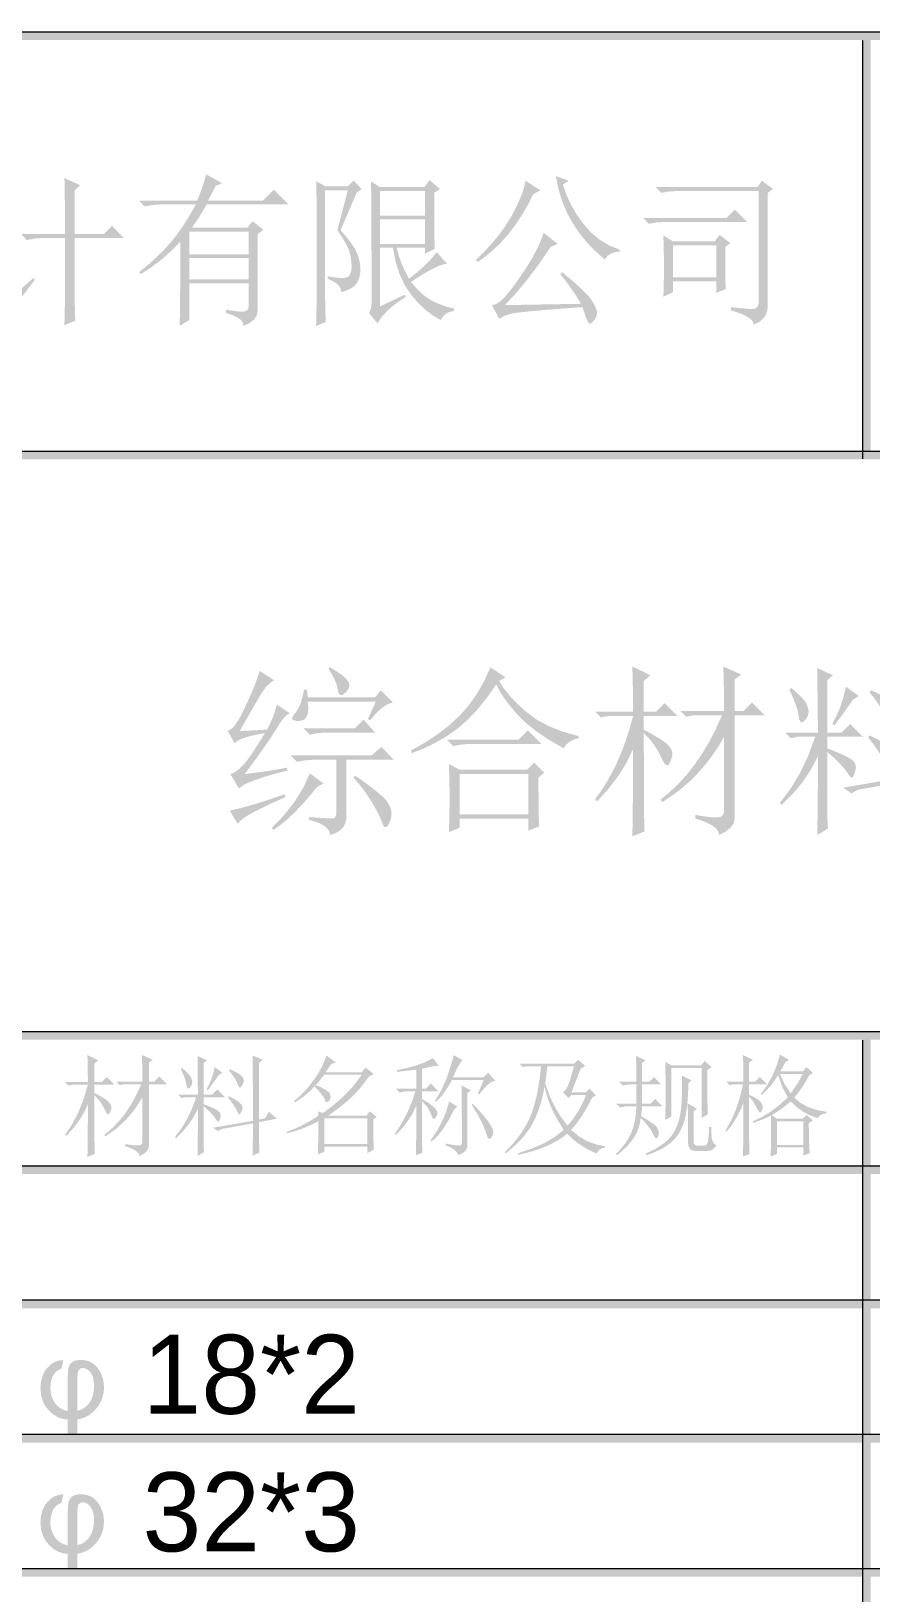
# Model space of a CAD drawing. Header units: millimetres. Extents: x 0 to 169, y 13 to 258.
# Drawn here: x 50.4 to 82.7, y 198 to 258.1 of the extents above; entities that cross this region are included whole.
import ezdxf

# ---------------------------------------------------------------- set-up
doc = ezdxf.new("R2010")
doc.units = ezdxf.units.MM

msp = doc.modelspace()

# ---------------------------------------------------------------- hatches: boundary and pattern name
h = msp.add_hatch(color=0)
h.dxf.hatch_style = 2
h.paths.add_polyline_path([(0, 257.767226), (168.994667, 257.767226), (168.994667, 258.105892), (0, 258.105892)])
h = msp.add_hatch(color=0)
h.dxf.hatch_style = 2
h.paths.add_polyline_path([(0.338667, 257.767226), (168.994667, 257.767226), (168.994667, 258.105892), (0.338667, 258.105892)])
h = msp.add_hatch(color=0)
h.dxf.hatch_style = 2
h.paths.add_polyline_path([(82.398306, 241.638226), (82.736969, 241.638226), (82.736969, 257.767226), (82.398306, 257.767226)])
h = msp.add_hatch(color=0)
h.paths.add_polyline_path([(48.891472, 252.334448), (48.913521, 252.406106), (49.164841, 252.286303), (49.373786, 252.175285), (49.541389, 252.073568), (49.668686, 251.98167), (49.762737, 251.894854), (49.829916, 251.808037), (49.870224, 251.721221), (49.88366, 251.634405), (49.860233, 251.485576), (49.795465, 251.386358), (49.72174, 251.331925), (49.685222, 251.3147), (49.622005, 251.333303), (49.563955, 251.389114), (49.510039, 251.482131), (49.459224, 251.612356), (49.358886, 251.797271), (49.231159, 251.979603), (49.075526, 252.158834)])
h.paths.add_polyline_path([(49.558443, 247.770385), (50.528582, 248.613745), (50.578191, 248.536575), (50.369913, 248.269375), (50.183211, 248.025753), (50.017954, 247.805515), (49.874013, 247.608466), (49.75126, 247.434413), (49.649565, 247.283163), (49.5688, 247.154521), (49.508833, 247.048293), (49.139519, 247.472729), (49.182927, 247.557565), (49.213933, 247.663587), (49.232537, 247.791314), (49.238738, 247.941262), (49.238738, 250.173684), (48.593816, 250.173684), (48.814302, 250.173684), (48.633779, 250.154391), (48.395378, 250.102026), (48.16938, 250.322512), (49.189128, 250.322512), (49.459224, 250.59812), (49.80649, 250.250854), (49.558443, 250.074465)])
h.paths.add_polyline_path([(51.741255, 250.300464), (51.74076, 250.696025), (51.73936, 251.055801), (51.737186, 251.379661), (51.734365, 251.667477), (51.731028, 251.91912), (51.727303, 252.13446), (51.723319, 252.313368), (51.719207, 252.455715), (52.314519, 252.18562), (52.116082, 251.987182), (52.116082, 250.300464), (53.229536, 250.300464), (53.554753, 250.620168), (54.001238, 250.151635), (52.116082, 250.151635), (52.116082, 247.891653), (52.120905, 247.414852), (52.13813, 246.971123), (51.719207, 246.800247), (51.727303, 247.164221), (51.734365, 247.479619), (51.73936, 247.747476), (51.741255, 247.968823), (51.741255, 250.151635), (50.478972, 250.151635), (50.848286, 250.151635), (50.556142, 250.131654), (50.280535, 250.074465), (50.054536, 250.300464)])
h = msp.add_hatch(color=0)
h.paths.add_polyline_path([(56.52404, 250.399682), (56.52404, 249.528762), (58.806071, 249.528762), (58.806071, 250.399682)])
h.paths.add_polyline_path([(56.52404, 249.379934), (56.52404, 248.564135), (58.806071, 248.564135), (58.806071, 249.379934)])
h.paths.add_polyline_path([(57.935151, 247.395559), (58.133589, 247.362572), (58.307221, 247.33837), (58.456049, 247.32347), (58.580073, 247.318389), (58.678172, 247.332772), (58.748883, 247.375577), (58.791688, 247.446288), (58.806071, 247.544387), (58.806071, 248.415307), (56.52404, 248.415307), (56.52404, 246.998684), (56.149214, 246.772686), (56.155146, 246.916906), (56.160496, 247.134765), (56.165201, 247.426522), (56.169195, 247.792434), (56.172414, 248.23276), (56.174793, 248.747759), (56.176268, 249.337689), (56.176774, 250.002807), (55.821327, 249.64624), (55.449859, 249.320678), (55.062889, 249.026123), (54.660932, 248.762573), (54.589274, 248.834231), (54.92431, 249.109236), (55.235574, 249.388891), (55.524101, 249.673715), (55.790924, 249.964222), (56.041124, 250.274109), (56.287706, 250.624303), (56.531189, 251.013771), (56.772087, 251.441479), (55.405073, 251.441479), (55.095014, 251.421498), (54.80976, 251.364309), (54.589274, 251.590307), (56.821696, 251.590307), (56.942619, 251.883657), (57.040804, 252.151169), (57.116252, 252.391809), (57.168962, 252.604543), (57.786323, 252.257278), (57.538276, 252.158059), (57.377046, 251.84111), (57.24062, 251.590307), (59.351774, 251.590307), (59.770698, 252.009231), (60.343962, 251.441479), (57.19101, 251.441479), (56.913336, 250.97019), (56.623259, 250.54851), (58.756462, 250.54851), (58.954899, 250.796557), (59.373823, 250.47134), (59.153337, 250.300464), (59.153337, 247.367998), (59.11923, 247.181963), (59.016911, 247.020733), (58.846379, 246.884307), (58.607634, 246.772686), (58.600894, 246.84555), (58.572321, 246.915313), (58.521786, 246.981975), (58.449159, 247.045537), (58.354312, 247.105999), (58.237114, 247.16336), (58.097437, 247.21762), (57.935151, 247.26878)])
h = msp.add_hatch(color=0)
h.paths.add_polyline_path([(63.858951, 250.868215), (63.858951, 249.925637), (65.59528, 249.925637), (65.59528, 250.868215)])
h.paths.add_polyline_path([(63.434516, 247.26878), (63.50893, 247.434833), (63.533734, 247.621557), (63.533608, 248.151564), (63.533239, 248.650177), (63.532644, 249.117396), (63.53184, 249.553222), (63.530841, 249.957655), (63.529665, 250.330694), (63.528327, 250.67234), (63.526844, 250.982592), (63.525232, 251.261451), (63.523507, 251.508917), (63.521685, 251.724989), (63.519782, 251.909668), (63.517814, 252.062953), (63.515798, 252.184845), (63.51375, 252.275343), (63.511686, 252.334448), (63.858951, 252.10845), (65.567719, 252.10845), (65.766156, 252.384057), (66.163031, 252.036792), (65.942545, 251.887964), (65.942814, 251.517713), (65.943665, 251.175948), (65.945161, 250.862735), (65.947368, 250.578138), (65.95035, 250.322221), (65.954172, 250.09505), (65.958899, 249.896688), (65.964594, 249.7272), (65.59528, 249.556323), (65.59528, 249.776809), (64.503873, 249.776809), (64.577082, 249.488455), (64.680262, 249.193899), (64.812382, 248.893142), (64.972406, 248.586184), (65.28057, 248.82691), (65.560829, 249.077455), (65.814215, 249.337301), (66.041764, 249.605932), (66.438639, 249.159448), (66.34097, 249.148596), (66.221598, 249.11604), (66.080521, 249.061779), (65.91774, 248.985815), (65.733256, 248.888147), (65.527067, 248.768774), (65.299174, 248.627697), (65.049576, 248.464917), (65.274886, 248.199214), (65.504329, 247.980536), (65.737906, 247.808368), (65.975618, 247.682191), (66.201789, 247.58702), (66.400054, 247.516137), (66.56938, 247.469026), (66.708734, 247.445168), (66.708734, 247.34595), (66.545609, 247.314944), (66.404188, 247.246731), (66.285504, 247.141311), (66.190592, 246.998684), (65.896209, 247.170336), (65.60906, 247.38798), (65.330179, 247.652133), (65.060601, 247.963311), (64.814707, 248.32806), (64.614805, 248.752238), (64.461412, 249.235326), (64.355045, 249.776809), (63.858951, 249.776809), (63.858951, 247.522339), (64.80153, 247.968823), (64.851139, 247.891653), (64.48527, 247.6424), (64.181412, 247.390047), (63.939567, 247.13356), (63.759733, 246.871905)])
h.paths.add_polyline_path([(62.221842, 250.449292), (62.618717, 251.987182), (61.747797, 251.987182), (61.747797, 248.117651), (61.749003, 247.789678), (61.753309, 247.482375), (61.76175, 247.193676), (61.775358, 246.921514), (61.400531, 246.772686), (61.406463, 246.95463), (61.411814, 247.186442), (61.416519, 247.46838), (61.420513, 247.800702), (61.423732, 248.183668), (61.426111, 248.617534), (61.427586, 249.102561), (61.428092, 249.639005), (61.427586, 250.173081), (61.426111, 250.65083), (61.423732, 251.072251), (61.420513, 251.437345), (61.416519, 251.746112), (61.411814, 251.998551), (61.406463, 252.194663), (61.400531, 252.334448), (61.775358, 252.13601), (62.618717, 252.13601), (62.839203, 252.356497), (63.16442, 252.036792), (62.965983, 251.910012), (62.343109, 250.449292), (62.506493, 250.264204), (62.649723, 250.088935), (62.773316, 249.922967), (62.877788, 249.765785), (62.960298, 249.605502), (63.025238, 249.438501), (63.071575, 249.264265), (63.098274, 249.082278), (63.104303, 248.903391), (63.088628, 248.738457), (63.050215, 248.586959), (62.988031, 248.44838), (62.893119, 248.32539), (62.757899, 248.221004), (62.583405, 248.135221), (62.37067, 248.068042), (62.34466, 248.211788), (62.249403, 248.345716), (62.083866, 248.470343), (61.847016, 248.586184), (61.847016, 248.685403), (62.019529, 248.653277), (62.164653, 248.63097), (62.281873, 248.617965), (62.37067, 248.613745), (62.483411, 248.620118), (62.573931, 248.639928), (62.642747, 248.674206), (62.690375, 248.723988), (62.747564, 248.85559), (62.767545, 249.032668), (62.755143, 249.238685), (62.717936, 249.506714), (62.668326, 249.677246), (62.569108, 249.891186), (62.42028, 250.148535)])
h.paths.add_polyline_path([(63.858951, 251.959622), (63.858951, 251.017043), (65.59528, 251.017043), (65.59528, 251.959622)])
h = msp.add_hatch(color=0)
h.paths.add_polyline_path([(68.663785, 247.571948), (71.590738, 247.621557), (71.435709, 247.878906), (71.25174, 248.154858), (71.038834, 248.449414), (70.796988, 248.762573), (70.868646, 248.834231), (71.08699, 248.654666), (71.283177, 248.488085), (71.457273, 248.334552), (71.609341, 248.194132), (71.739448, 248.06689), (71.847656, 247.952889), (71.934031, 247.852196), (71.998637, 247.764873), (72.089502, 247.61372), (72.155044, 247.481686), (72.194749, 247.367223), (72.208099, 247.26878), (72.179849, 247.124086), (72.097856, 246.98766), (72.001393, 246.885685), (71.938003, 246.849856), (71.911218, 246.861052), (71.880815, 246.893953), (71.847311, 246.947524), (71.811224, 247.020733), (71.717517, 247.288761), (71.640347, 247.494778), (71.077085, 247.45292), (70.577966, 247.414163), (70.143055, 247.378506), (69.772416, 247.34595), (69.466115, 247.316494), (69.224216, 247.290139), (69.046782, 247.266885), (68.93388, 247.246731), (68.648626, 247.159914), (68.437786, 247.048293), (68.167691, 247.571948), (68.273111, 247.591671), (68.390933, 247.651185), (68.521158, 247.751007), (68.663785, 247.891653), (68.825187, 248.080789), (69.012428, 248.325735), (69.226541, 248.626492), (69.468559, 248.983059), (69.700156, 249.35711), (69.890928, 249.709974), (70.041392, 250.041134), (70.152066, 250.350073), (70.697769, 249.925637), (70.422161, 249.80437), (69.968356, 249.143945), (69.52437, 248.551733), (69.089685, 248.027734)])
h.paths.add_polyline_path([(69.457535, 252.356497), (70.025286, 251.987182), (69.755191, 251.838354), (69.540992, 251.417719), (69.311807, 251.02402), (69.067636, 250.657322), (68.808479, 250.317689), (68.534335, 250.005187), (68.245206, 249.719879), (67.94109, 249.46183), (67.621988, 249.231106), (67.544818, 249.308276), (67.974852, 249.737104), (68.347525, 250.163349), (68.663354, 250.586493), (68.922856, 251.006019), (69.126547, 251.400741), (69.283213, 251.757739), (69.39337, 252.076496)])
h.paths.add_polyline_path([(71.116693, 252.356497), (70.896207, 252.207668), (71.025398, 251.825349), (71.197997, 251.44768), (71.414004, 251.075179), (71.67342, 250.708363), (71.97211, 250.369452), (72.30594, 250.088935), (72.674909, 249.867329), (73.079019, 249.705151), (73.079019, 249.627981), (72.894104, 249.609377), (72.736577, 249.553567), (72.606955, 249.460549), (72.505755, 249.330325), (72.169945, 249.618679), (71.857388, 249.938039), (71.568603, 250.288406), (71.304106, 250.669778), (71.069409, 251.083361), (70.877603, 251.531052), (70.728172, 252.013882), (70.620599, 252.532885)])
h = msp.add_hatch(color=0)
h.paths.add_polyline_path([(74.460806, 252.10845), (78.379946, 252.10845), (78.550823, 252.356497), (78.975259, 252.036792), (78.776821, 251.887964), (78.776821, 247.593997), (78.771912, 247.457065), (78.748916, 247.331566), (78.707833, 247.217566), (78.648664, 247.115128), (78.571407, 247.024318), (78.476064, 246.945199), (78.362635, 246.877837), (78.231118, 246.822295), (78.217435, 246.895934), (78.176427, 246.968023), (78.10816, 247.038561), (78.012699, 247.107549), (77.890107, 247.174987), (77.74045, 247.240874), (77.563792, 247.305211), (77.360198, 247.367998), (77.360198, 247.494778), (77.635203, 247.462652), (77.865249, 247.440345), (78.050853, 247.42734), (78.192533, 247.42312), (78.29468, 247.441723), (78.368922, 247.497534), (78.414225, 247.590551), (78.429556, 247.720776), (78.429556, 251.959622), (75.276604, 251.959622), (74.966546, 251.940329), (74.681292, 251.887964)])
h.paths.add_polyline_path([(73.98676, 250.917825), (77.189321, 250.917825), (77.509026, 251.243042), (77.983071, 250.768997), (74.78051, 250.768997), (74.463562, 250.749704), (74.212759, 250.697339)])
h.paths.add_polyline_path([(75.127776, 249.876028), (75.127776, 248.635793), (76.792446, 248.635793), (76.792446, 249.876028)])
h.paths.add_polyline_path([(77.139712, 248.762573), (77.144535, 248.46974), (77.16176, 248.189309), (76.792446, 248.040481), (76.792446, 248.486965), (75.127776, 248.486965), (75.127776, 248.068042), (74.758462, 247.891653), (74.766558, 248.082769), (74.77362, 248.333314), (74.778616, 248.64277), (74.78051, 249.01062), (74.778616, 249.385791), (74.77362, 249.717553), (74.766558, 250.005908), (74.758462, 250.250854), (75.127776, 250.024856), (76.742837, 250.024856), (76.913714, 250.272903), (77.338149, 249.953198), (77.139712, 249.80437)])
h = msp.add_hatch(color=0)
h.dxf.hatch_style = 2
h.paths.add_polyline_path([(0.338667, 241.638226), (168.994667, 241.638226), (168.994667, 241.976892), (0.338667, 241.976892)])
h = msp.add_hatch(color=0)
h.paths.add_polyline_path([(59.23183, 233.502288), (59.783045, 233.143998), (59.641452, 233.049947), (59.497791, 232.908354), (59.352064, 232.719218), (59.204269, 232.48254), (59.043039, 232.203401), (58.865272, 231.894807), (58.670968, 231.55624), (58.460128, 231.187184), (59.507437, 231.242306), (59.612685, 231.435662), (59.712765, 231.66054), (59.806644, 231.917458), (59.893288, 232.206932), (60.389382, 231.876203), (60.271474, 231.803856), (60.140646, 231.669497), (59.996383, 231.473127), (59.838167, 231.214745), (59.740218, 231.061793), (59.628188, 230.89237), (59.501947, 230.706539), (59.361365, 230.504366), (59.206315, 230.285915), (59.036665, 230.05125), (58.852288, 229.800436), (58.653054, 229.533538), (59.157502, 229.59865), (59.596321, 229.661696), (59.970028, 229.722674), (60.279139, 229.781585), (60.3067, 229.671342), (59.933617, 229.575493), (59.599938, 229.482292), (59.305792, 229.391805), (59.051307, 229.304095), (58.836613, 229.219227), (58.661839, 229.137266), (58.527114, 229.058277), (58.432568, 228.982323), (58.101839, 229.533538), (58.212426, 229.572812), (58.329215, 229.641025), (58.452205, 229.738177), (58.581396, 229.864267), (58.652451, 229.943332), (58.733325, 230.044101), (58.824017, 230.166574), (58.924527, 230.310752), (59.034857, 230.476633), (59.155004, 230.664219), (59.28497, 230.873508), (59.424755, 231.104502), (59.200479, 231.067801), (58.998941, 231.027934), (58.820141, 230.984838), (58.664078, 230.938448), (58.530753, 230.888699), (58.420165, 230.835526), (58.332315, 230.778865), (58.267203, 230.718651), (57.991595, 231.214745), (58.056213, 231.221441), (58.126126, 231.257981), (58.201466, 231.324234), (58.282362, 231.420072), (58.368941, 231.545366), (58.461334, 231.699986), (58.55967, 231.883804), (58.664078, 232.096689), (58.860535, 232.525604), (59.020301, 232.902842), (59.143894, 233.228403)])
h.paths.add_polyline_path([(58.074278, 228.127939), (58.516714, 228.229311), (59.017545, 228.368407), (59.577287, 228.545743), (60.196457, 228.761837), (60.224017, 228.651594), (59.619748, 228.377364), (59.07749, 228.111403), (58.841759, 227.982987), (58.646853, 227.861289), (58.492254, 227.744758), (58.377446, 227.631845)])
h.paths.add_polyline_path([(61.877663, 233.58497), (61.932785, 233.640092), (62.213732, 233.46844), (62.4275, 233.316942), (62.573056, 233.185081), (62.649365, 233.07234), (62.675375, 232.972174), (62.671413, 232.878726), (62.638513, 232.792512), (62.577707, 232.71405), (62.508632, 232.648938), (62.450927, 232.602429), (62.405624, 232.574524), (62.373757, 232.565222), (62.321994, 232.578744), (62.282117, 232.619655), (62.253609, 232.688471), (62.235953, 232.785708), (62.191598, 232.968729), (62.116753, 233.162602), (62.011936, 233.367843)])
h.paths.add_polyline_path([(63.393505, 231.655717), (63.696674, 232.317175), (61.078401, 232.317175), (61.095971, 232.161113), (61.099072, 232.023653), (61.087703, 231.904797), (61.061865, 231.804545), (61.024744, 231.723844), (60.979871, 231.663296), (60.927764, 231.622386), (60.868939, 231.600595), (60.762141, 231.578547), (60.69255, 231.573035), (60.587819, 231.586126), (60.499625, 231.628156), (60.476973, 231.666225), (60.492046, 231.730131), (60.545359, 231.818842), (60.637429, 231.931325), (60.727432, 232.077224), (60.807617, 232.267566), (60.878499, 232.503383), (60.940597, 232.785708), (61.05084, 232.785708), (61.078401, 232.48254), (63.669113, 232.48254), (63.889599, 232.758148), (64.358132, 232.289615), (64.157541, 232.224588), (63.944031, 232.087732), (63.717086, 231.879562), (63.476187, 231.600595)])
h.paths.add_polyline_path([(60.913036, 231.297427), (62.897411, 231.297427), (63.228141, 231.628156), (63.669113, 231.132062), (61.822542, 231.132062), (61.475276, 231.111392), (61.161083, 231.04938)])
h.paths.add_polyline_path([(60.416943, 230.250118), (63.531309, 230.250118), (63.91716, 230.580847), (64.385693, 230.084753), (62.566682, 230.084753), (62.566682, 227.962575), (62.562279, 227.818408), (62.536624, 227.687742), (62.489652, 227.570641), (62.421299, 227.46717), (62.331501, 227.377393), (62.220192, 227.301375), (62.087308, 227.23918), (61.932785, 227.190873), (61.920146, 227.284924), (61.882314, 227.372774), (61.81942, 227.454423), (61.731591, 227.529871), (61.618958, 227.599117), (61.481649, 227.662162), (61.319795, 227.719006), (61.133523, 227.769649), (61.133523, 227.879892), (61.455811, 227.857327), (61.710921, 227.839929), (61.897817, 227.828733), (62.015467, 227.824771), (62.087814, 227.838293), (62.13949, 227.879203), (62.170496, 227.948019), (62.180832, 228.045257), (62.180832, 230.084753), (61.326448, 230.084753), (60.979182, 230.064083), (60.66499, 230.002071)])
h.paths.add_polyline_path([(62.897411, 229.478417), (63.151918, 229.299875), (63.378002, 229.136319), (63.575665, 228.987749), (63.744905, 228.854165), (63.885723, 228.735568), (63.998119, 228.631957), (64.082094, 228.543332), (64.137646, 228.469693), (64.209993, 228.342483), (64.261669, 228.225091), (64.292675, 228.117001), (64.30301, 228.017696), (64.28234, 227.830283), (64.220328, 227.659406), (64.180193, 227.587059), (64.143158, 227.535383), (64.110257, 227.504377), (64.082524, 227.494042), (64.042389, 227.504377), (64.005354, 227.535383), (63.972454, 227.587059), (63.94472, 227.659406), (63.878402, 227.820809), (63.794514, 227.999782), (63.692023, 228.197358), (63.569894, 228.414571), (63.4252, 228.646168), (63.255701, 228.886549), (63.061398, 229.136233), (62.84229, 229.395734)])
h.paths.add_polyline_path([(61.161083, 229.561099), (61.684738, 229.175248), (61.436691, 229.037444), (61.211392, 228.758392), (60.990293, 228.50001), (60.773456, 228.262298), (60.560948, 228.045257), (60.352832, 227.848887), (60.149173, 227.673187), (59.950035, 227.518157), (59.755484, 227.383799), (59.700363, 227.466481), (60.172772, 227.957321), (60.57335, 228.470382), (60.902615, 229.005147)])
h = msp.add_hatch(color=0)
h.paths.add_polyline_path([(68.686495, 233.254241), (68.438448, 233.116437), (68.628617, 232.824035), (68.868396, 232.525948), (69.157784, 232.222694), (69.496781, 231.914788), (69.89469, 231.624453), (70.360811, 231.373908), (70.895146, 231.163671), (71.497693, 230.994259), (71.497693, 230.911576), (71.30649, 230.855938), (71.146293, 230.772395), (71.017102, 230.661979), (70.918917, 230.525726), (70.35039, 230.856627), (69.859894, 231.188562), (69.446913, 231.522564), (69.110931, 231.859667), (68.839026, 232.183333), (68.618282, 232.477028), (68.44818, 232.741783), (68.328205, 232.978634), (67.955101, 232.447314), (67.57993, 231.985757), (67.202692, 231.593447), (66.823387, 231.269866), (66.42944, 230.994), (66.007589, 230.745523), (65.556798, 230.524951), (65.076035, 230.3328), (65.048474, 230.443043), (65.565411, 230.729159), (66.042039, 231.041112), (66.479394, 231.37787), (66.878509, 231.738399), (67.24033, 232.136308), (67.565461, 232.585893), (67.854418, 233.087154), (68.107719, 233.640092)])
h.paths.add_polyline_path([(66.426512, 230.856455), (69.182589, 230.856455), (69.540878, 231.214745), (70.064533, 230.69109), (67.280896, 230.69109), (66.97566, 230.67042), (66.674559, 230.608408)])
h.paths.add_polyline_path([(66.922606, 229.533538), (66.922606, 227.990135), (69.568439, 227.990135), (69.568439, 229.533538)])
h.paths.add_polyline_path([(69.95429, 229.395734), (69.955496, 228.812996), (69.959802, 228.305706), (69.968243, 227.874897), (69.981851, 227.521602), (69.568439, 227.356238), (69.568439, 227.824771), (66.922606, 227.824771), (66.922606, 227.466481), (66.509194, 227.301116), (66.529176, 227.977044), (66.536755, 228.624033), (66.529176, 229.263443), (66.509194, 229.919389), (66.922606, 229.698903), (69.513318, 229.698903), (69.788925, 229.97451), (70.174776, 229.58866)])
h = msp.add_hatch(color=0)
h.paths.add_polyline_path([(75.99142, 227.962575), (76.281669, 227.913827), (76.523343, 227.882648), (76.715407, 227.868007), (76.856828, 227.868868), (76.958975, 227.890744), (77.033217, 227.940526), (77.07852, 228.019246), (77.093851, 228.127939), (77.093851, 230.966698), (76.868789, 230.583786), (76.623509, 230.220576), (76.357946, 229.877133), (76.072035, 229.55352), (75.765713, 229.249802), (75.438913, 228.966045), (75.091572, 228.702312), (74.723625, 228.458668), (74.640943, 228.541351), (75.003464, 228.838221), (75.346929, 229.166549), (75.671403, 229.526271), (75.976951, 229.917322), (76.263637, 230.339637), (76.531525, 230.793151), (76.780681, 231.277801), (77.011168, 231.793521), (75.881177, 231.793521), (75.63313, 231.738399), (75.412644, 231.958885), (77.093851, 231.958885), (77.086271, 232.825671), (77.06629, 233.667653), (77.755309, 233.364484), (77.507262, 233.171559), (77.507262, 231.958885), (77.837991, 231.958885), (78.16872, 232.289615), (78.664814, 231.793521), (77.507262, 231.793521), (77.507262, 227.852332), (77.469108, 227.655961), (77.354989, 227.480261), (77.165423, 227.325232), (76.900925, 227.190873), (76.886714, 227.280284), (76.844081, 227.366659), (76.773026, 227.450063), (76.673549, 227.53056), (76.54565, 227.608214), (76.389329, 227.683091), (76.204585, 227.755255), (75.99142, 227.824771)])
h.paths.add_polyline_path([(74.007045, 231.104502), (74.007112, 230.711889), (74.007325, 230.340197), (74.007699, 229.989417), (74.008251, 229.659543), (74.008996, 229.350565), (74.009952, 229.062475), (74.011133, 228.795266), (74.012557, 228.54893), (74.014239, 228.323458), (74.016196, 228.118842), (74.018444, 227.935074), (74.020998, 227.772147), (74.023875, 227.630052), (74.027091, 227.50878), (74.030663, 227.408325), (74.034606, 227.328677), (73.566073, 227.135752), (73.572005, 227.470593), (73.577356, 227.830111), (73.58206, 228.214174), (73.586054, 228.622655), (73.589273, 229.055424), (73.591653, 229.512351), (73.593128, 229.993308), (73.593634, 230.498165), (73.35196, 229.988463), (73.04104, 229.483929), (72.661908, 228.983529), (72.215595, 228.486229), (72.132913, 228.568911), (72.365694, 228.890091), (72.584393, 229.233557), (72.788881, 229.599372), (72.979029, 229.987602), (73.154707, 230.398311), (73.315787, 230.831564), (73.462139, 231.287426), (73.593634, 231.76596), (72.601446, 231.76596), (72.353399, 231.710839), (72.132913, 231.931325), (73.593634, 231.931325), (73.586054, 232.820159), (73.566073, 233.667653), (74.255092, 233.336924), (74.007045, 233.116437), (74.007045, 231.931325), (74.475578, 231.931325), (74.806307, 232.262054), (75.302401, 231.76596), (74.007045, 231.76596), (74.007045, 231.242306), (74.320204, 231.071687), (74.573419, 230.92329), (74.766689, 230.796596), (74.900014, 230.69109), (74.990878, 230.592819), (75.056421, 230.496098), (75.096126, 230.40041), (75.109476, 230.30524), (75.090183, 230.197753), (75.037818, 230.040656), (75.004917, 229.961936), (74.97305, 229.906987), (74.94325, 229.874775), (74.91655, 229.864267), (74.857639, 229.884938), (74.796661, 229.94695), (74.733616, 230.050303), (74.668503, 230.194997), (74.543447, 230.437876), (74.391518, 230.67042), (74.212717, 230.892628)])
h = msp.add_hatch(color=0)
h.paths.add_polyline_path([(81.063924, 228.127939), (81.069436, 227.816503), (81.091484, 227.43892), (80.678073, 227.190873), (80.689356, 227.864562), (80.698054, 228.595094), (80.703653, 229.381437), (80.705634, 230.222557), (80.431749, 229.701831), (80.106187, 229.215211), (79.728949, 228.763732), (79.300035, 228.348425), (79.244913, 228.431108), (79.658239, 228.980773), (80.021438, 229.587282), (80.333994, 230.249601), (80.595391, 230.966698), (79.906372, 230.966698), (79.658325, 230.911576), (79.437839, 231.132062), (80.705634, 231.132062), (80.678073, 233.612531), (81.28441, 233.336924), (81.063924, 233.143998), (81.063924, 231.132062), (81.615139, 231.132062), (81.945868, 231.462792), (82.441962, 230.966698), (81.063924, 230.966698), (81.063924, 230.525726), (81.411103, 230.384132), (81.683352, 230.265276), (81.880153, 230.169158), (82.00099, 230.095778), (82.073337, 230.029632), (82.125013, 229.955218), (82.156019, 229.872536), (82.166354, 229.781585), (82.151196, 229.698214), (82.111233, 229.561099), (82.084361, 229.488752), (82.061623, 229.437076), (82.04302, 229.40607), (82.02855, 229.395734), (81.985228, 229.407275), (81.938289, 229.442588), (81.888249, 229.502705), (81.835625, 229.58866), (81.703419, 229.762379), (81.53039, 229.953151), (81.317052, 230.161493), (81.063924, 230.387922)])
h.paths.add_polyline_path([(79.685885, 232.84083), (79.918343, 232.634985), (80.094474, 232.463247), (80.21376, 232.324582), (80.275686, 232.217957), (80.328051, 232.056037), (80.347344, 231.931325), (80.319094, 231.774917), (80.237101, 231.639181), (80.185338, 231.585351), (80.145461, 231.547541), (80.116953, 231.525234), (80.099297, 231.517913), (80.047534, 231.534622), (80.007657, 231.585437), (79.979149, 231.671392), (79.961493, 231.793521), (79.917137, 231.99816), (79.842293, 232.231737), (79.737476, 232.494253), (79.603203, 232.785708)])
h.paths.add_polyline_path([(82.74513, 232.758148), (83.00868, 232.639292), (83.220553, 232.530771), (83.38075, 232.432586), (83.489271, 232.344736), (83.561618, 232.26326), (83.613294, 232.184884), (83.6443, 232.110642), (83.654635, 232.041568), (83.629831, 231.912032), (83.555417, 231.749424), (83.508908, 231.670703), (83.4686, 231.615754), (83.434494, 231.583542), (83.406589, 231.573035), (83.365247, 231.588538), (83.323906, 231.635046), (83.282565, 231.712561), (83.241224, 231.821082), (83.154321, 232.017366), (83.033829, 232.225536), (82.879231, 232.445075), (82.690009, 232.675465)])
h.paths.add_polyline_path([(82.690009, 231.021819), (82.90593, 230.914246), (83.090329, 230.814425), (83.242688, 230.721838), (83.362491, 230.635969), (83.453356, 230.553286), (83.518899, 230.470604), (83.558603, 230.387922), (83.571953, 230.30524), (83.551283, 230.197753), (83.489271, 230.040656), (83.451116, 229.961936), (83.41968, 229.906987), (83.395478, 229.874775), (83.379028, 229.864267), (83.337687, 229.877789), (83.296345, 229.9187), (83.255004, 229.987516), (83.213663, 230.084753), (83.115478, 230.271736), (82.986287, 230.476805), (82.82609, 230.699445), (82.634887, 230.939137)])
h.paths.add_polyline_path([(84.233411, 229.450856), (84.232905, 230.046179), (84.231431, 230.620896), (84.229051, 231.175072), (84.225832, 231.708771), (84.221838, 232.222058), (84.217133, 232.714998), (84.211783, 233.187654), (84.205851, 233.640092), (84.867309, 233.364484), (84.619262, 233.171559), (84.619262, 229.533538), (85.005113, 229.61622), (85.25316, 230.029632), (85.776814, 229.58866), (84.619262, 229.368174), (84.619542, 229.053712), (84.620468, 228.759339), (84.622169, 228.484991), (84.624774, 228.230603), (84.628413, 227.996111), (84.633215, 227.781449), (84.639308, 227.586553), (84.646823, 227.411359), (84.205851, 227.218434), (84.225832, 228.272633), (84.233411, 229.285491), (82.221476, 228.927201), (82.00099, 228.789398), (81.67026, 229.009884)])
h.paths.add_polyline_path([(82.276597, 232.537661), (82.056111, 232.399858), (81.695754, 231.887227), (81.339531, 231.40767), (81.256849, 231.462792), (81.423161, 231.778965), (81.566219, 232.123561), (81.685505, 232.496062), (81.780503, 232.895951)])
h = msp.add_hatch(color=0)
h.dxf.hatch_style = 2
h.paths.add_polyline_path([(0.338667, 219.317976), (168.994667, 219.317976), (168.994667, 219.656639), (0.338667, 219.656639)])
h = msp.add_hatch(color=0)
h.dxf.hatch_style = 2
h.paths.add_polyline_path([(82.398306, 12.706615), (82.736969, 12.706615), (82.736969, 219.317976), (82.398306, 219.317976)])
h = msp.add_hatch(color=0)
h.paths.add_polyline_path([(54.060108, 215.303585), (54.23486, 215.275594), (54.379123, 215.257421), (54.493415, 215.24855), (54.57825, 215.248464), (54.640176, 215.260952), (54.685048, 215.290494), (54.71235, 215.337605), (54.721566, 215.402804), (54.721566, 217.106059), (54.440446, 216.658541), (54.109717, 216.258566), (53.729378, 215.906132), (53.299431, 215.601241), (53.249821, 215.650851), (53.467379, 215.829651), (53.673568, 216.027055), (53.868388, 216.243063), (54.051839, 216.477674), (54.223922, 216.730888), (54.384636, 217.002706), (54.533981, 217.293128), (54.671957, 217.602153), (53.993962, 217.602153), (53.845134, 217.56908), (53.712842, 217.701372), (54.721566, 217.701372), (54.70503, 218.726632), (55.118441, 218.544731), (54.969613, 218.428976), (54.969613, 217.701372), (55.16805, 217.701372), (55.366488, 217.899809), (55.664144, 217.602153), (54.969613, 217.602153), (54.969613, 215.237439), (54.946875, 215.119617), (54.878662, 215.014197), (54.764974, 214.921179), (54.605811, 214.840564), (54.571704, 214.944951), (54.469385, 215.043136), (54.298853, 215.13512), (54.060108, 215.220903)])
h.paths.add_polyline_path([(52.869483, 217.188741), (52.869741, 216.730113), (52.870516, 216.321611), (52.871808, 215.963235), (52.873617, 215.654985), (52.875942, 215.396861), (52.878784, 215.188863), (52.882143, 215.030992), (52.886019, 214.923247), (52.604899, 214.807491), (52.612134, 215.225037), (52.617302, 215.70046), (52.620402, 216.233761), (52.621436, 216.824939), (52.476742, 216.520048), (52.290707, 216.217224), (52.06333, 215.916468), (51.794613, 215.617778), (51.745003, 215.667387), (52.016822, 216.066329), (52.2535, 216.519015), (52.455038, 217.025444), (52.621436, 217.585616), (52.026123, 217.585616), (51.877295, 217.552543), (51.745003, 217.684835), (52.621436, 217.684835), (52.617302, 218.218136), (52.604899, 218.726632), (53.018311, 218.528194), (52.869483, 218.395903), (52.869483, 217.684835), (53.150602, 217.684835), (53.34904, 217.883273), (53.646696, 217.585616), (52.869483, 217.585616), (52.869483, 217.271424), (53.057671, 217.170138), (53.209169, 217.081254), (53.324494, 217.004773), (53.404161, 216.940694), (53.498557, 216.824939), (53.530941, 216.709184), (53.519228, 216.643727), (53.486844, 216.549332), (53.448948, 216.470094), (53.415186, 216.444601), (53.381079, 216.457003), (53.344906, 216.49421), (53.306665, 216.556222), (53.266358, 216.643038), (53.100993, 216.928292)])
h = msp.add_hatch(color=0)
h.paths.add_polyline_path([(57.069743, 215.402804), (57.073877, 215.216769), (57.08628, 214.989392), (56.838233, 214.840564), (56.845467, 215.245707), (56.850635, 215.683924), (56.853736, 216.155213), (56.854769, 216.659575), (56.690438, 216.347449), (56.495101, 216.055994), (56.268758, 215.785209), (56.01141, 215.535095), (55.978337, 215.584705), (56.227417, 215.915434), (56.445492, 216.279236), (56.63256, 216.676111), (56.788623, 217.106059), (56.375212, 217.106059), (56.226384, 217.072986), (56.094092, 217.205278), (56.854769, 217.205278), (56.838233, 218.693559), (57.202035, 218.528194), (57.069743, 218.412439), (57.069743, 217.205278), (57.400472, 217.205278), (57.59891, 217.403715), (57.896566, 217.106059), (57.069743, 217.106059), (57.069743, 216.841476), (57.278516, 216.756812), (57.441813, 216.685068), (57.559636, 216.62676), (57.631983, 216.582405), (57.706397, 216.499033), (57.731201, 216.394991), (57.722933, 216.345382), (57.698128, 216.2627), (57.66919, 216.188286), (57.648519, 216.163481), (57.594776, 216.19242), (57.532764, 216.279236), (57.454216, 216.383623), (57.350863, 216.498344), (57.222705, 216.623401), (57.069743, 216.758793)])
h.paths.add_polyline_path([(56.24292, 218.230538), (56.382533, 218.107634), (56.487522, 218.003851), (56.558405, 217.919704), (56.595698, 217.855712), (56.628082, 217.759938), (56.639795, 217.684835), (56.623259, 217.590439), (56.573649, 217.508446), (56.519906, 217.454014), (56.490967, 217.436788), (56.460995, 217.447123), (56.437224, 217.478129), (56.419654, 217.529806), (56.408285, 217.602153), (56.382447, 217.726176), (56.338005, 217.866736), (56.27496, 218.023832), (56.193311, 218.197465)])
h.paths.add_polyline_path([(58.078467, 218.180929), (58.236597, 218.109615), (58.363721, 218.044503), (58.459839, 217.985592), (58.524951, 217.932882), (58.599365, 217.837797), (58.62417, 217.750981), (58.608323, 217.673122), (58.563536, 217.574592), (58.513238, 217.495355), (58.475342, 217.469861), (58.425733, 217.507068), (58.376123, 217.618689), (58.324447, 217.737545), (58.2521, 217.862602), (58.159082, 217.99386), (58.045394, 218.131319)])
h.paths.add_polyline_path([(58.045394, 217.139132), (58.175705, 217.075053), (58.285862, 217.015109), (58.376382, 216.959298), (58.447781, 216.907622), (58.542177, 216.808403), (58.574561, 216.709184), (58.562158, 216.643727), (58.524951, 216.549332), (58.48361, 216.470094), (58.458806, 216.444601), (58.409196, 216.477674), (58.359587, 216.576892), (58.300676, 216.689547), (58.223161, 216.812537), (58.127043, 216.945862), (58.012321, 217.089523)])
h.paths.add_polyline_path([(58.971436, 216.196554), (58.970402, 216.899353), (58.967302, 217.552543), (58.962134, 218.156124), (58.954899, 218.710095), (59.351774, 218.544731), (59.202946, 218.428976), (59.202946, 216.246163), (59.434457, 216.295773), (59.583285, 216.543819), (59.897477, 216.279236), (59.202946, 216.146944), (59.20398, 215.782109), (59.20708, 215.464816), (59.212248, 215.195065), (59.219483, 214.972856), (58.954899, 214.857101), (58.967302, 215.48962), (58.971436, 216.097335), (57.764274, 215.882361), (57.631983, 215.799679), (57.433545, 215.93197)])
h.paths.add_polyline_path([(57.797347, 218.048637), (57.665056, 217.965955), (57.235108, 217.370642), (57.185498, 217.403715), (57.285751, 217.593885), (57.371533, 217.80059), (57.442847, 218.023832), (57.499691, 218.263611)])
h = msp.add_hatch(color=0)
h.paths.add_polyline_path([(63.43628, 217.899809), (63.244129, 217.638412), (63.048362, 217.40027), (62.849494, 217.185899), (62.648042, 216.995816), (62.250478, 216.668532), (61.865316, 216.394991), (63.337061, 216.394991), (63.469352, 216.560356), (63.733936, 216.345382), (63.601644, 216.246163), (63.601644, 215.617778), (63.618181, 215.088611), (63.370134, 214.956319), (63.370134, 215.204366), (61.716488, 215.204366), (61.716488, 215.005929), (61.468441, 214.90671), (61.475676, 215.171293), (61.480843, 215.386267), (61.483944, 215.551632), (61.484977, 215.667387), (61.484977, 216.180017), (61.192489, 216.033256), (60.893799, 215.907166), (60.588908, 215.801746), (60.277816, 215.716997), (60.26128, 215.766606), (60.604411, 215.905099), (60.922738, 216.055994), (61.21626, 216.219291), (61.484977, 216.394991), (61.484977, 216.560356), (61.666878, 216.49421), (62.055485, 216.788421), (62.460628, 217.144644), (62.840967, 217.544964), (63.15516, 217.965955), (61.716488, 217.965955), (61.44777, 217.633159), (61.170785, 217.345838), (60.885531, 217.103992), (60.592009, 216.907622), (60.542399, 216.957231), (60.730588, 217.110193), (60.915159, 217.28796), (61.096629, 217.490532), (61.275516, 217.717908), (61.441828, 217.959754), (61.584885, 218.205734), (61.704172, 218.455847), (61.79917, 218.710095), (62.162972, 218.445512), (61.981071, 218.379366), (61.861182, 218.201599), (61.766097, 218.065174), (63.15516, 218.065174), (63.303988, 218.247075), (63.618181, 217.999028)])
h.paths.add_polyline_path([(61.369222, 217.585616), (61.610034, 217.475115), (61.786768, 217.375465), (61.899422, 217.287185), (61.947998, 217.21079), (61.956956, 217.086077), (61.920437, 216.990304), (61.866005, 216.928292), (61.815707, 216.907622), (61.770231, 216.93656), (61.733024, 217.023377), (61.67618, 217.123629), (61.58833, 217.242485), (61.469475, 217.379944), (61.319613, 217.536007)])
h.paths.add_polyline_path([(61.716488, 216.295773), (61.716488, 215.303585), (63.370134, 215.303585), (63.370134, 216.295773)])
h = msp.add_hatch(color=0)
h.paths.add_polyline_path([(67.620003, 217.238351), (67.851514, 217.767517), (66.627816, 217.767517), (66.477954, 217.510169), (66.326026, 217.283826), (66.17203, 217.088489), (66.015967, 216.924158), (65.982894, 216.973767), (66.247477, 217.429209), (66.445915, 217.905321), (66.52343, 218.139846), (66.590609, 218.355251), (66.647453, 218.551018), (66.693962, 218.726632), (67.041227, 218.528194), (66.974048, 218.462049), (66.888265, 218.329757), (66.783879, 218.131319), (66.660889, 217.866736), (67.834977, 217.866736), (68.016878, 218.048637), (68.297998, 217.734444), (68.162262, 217.702061), (68.022391, 217.607665), (67.94789, 217.536265), (67.864605, 217.445745), (67.772018, 217.335589), (67.669613, 217.205278)])
h.paths.add_polyline_path([(67.008155, 215.369731), (67.007896, 215.798129), (67.007121, 216.182084), (67.005829, 216.521599), (67.00402, 216.816671), (67.001695, 217.067302), (66.998853, 217.273491), (66.995494, 217.435238), (66.991618, 217.552543), (67.35542, 217.370642), (67.223128, 217.254887), (67.223128, 215.287049), (67.206592, 215.154757), (67.156983, 215.055538), (67.057764, 214.968722), (66.892399, 214.873637), (66.805583, 214.993526), (66.710498, 215.088611), (66.578207, 215.171293), (66.379769, 215.253976), (66.396306, 215.320122), (66.629969, 215.27878), (66.802138, 215.253976), (66.913328, 215.245707), (66.964057, 215.253976), (66.996441, 215.299451)])
h.paths.add_polyline_path([(66.512061, 216.940694), (66.84279, 216.742257), (66.710498, 216.643038), (66.513094, 216.24823), (66.301221, 215.907166), (66.074878, 215.619845), (65.834066, 215.386267), (65.800993, 215.435877), (66.069711, 215.837575), (66.28055, 216.251675), (66.363233, 216.453127), (66.429378, 216.635459), (66.478988, 216.798154)])
h.paths.add_polyline_path([(67.421566, 216.858012), (67.655143, 216.610999), (67.843246, 216.399125), (67.985873, 216.222392), (68.083024, 216.080799), (68.147103, 215.965043), (68.190511, 215.865825), (68.213249, 215.783142), (68.215316, 215.716997), (68.187066, 215.617778), (68.138146, 215.551632), (68.091982, 215.514425), (68.066488, 215.502023), (68.00861, 215.53923), (67.967269, 215.650851), (67.884587, 215.882361), (67.768832, 216.146944), (67.607601, 216.452869), (67.388493, 216.808403)])
h.paths.add_polyline_path([(65.470264, 216.957231), (65.470522, 216.597046), (65.471297, 216.268901), (65.472589, 215.972795), (65.474398, 215.708728), (65.476723, 215.476701), (65.479566, 215.276713), (65.482925, 215.108765), (65.4868, 214.972856), (65.238753, 214.873637), (65.242629, 215.011872), (65.245988, 215.178528), (65.24883, 215.373607), (65.251156, 215.597107), (65.252964, 215.84903), (65.254256, 216.129374), (65.255032, 216.438141), (65.25529, 216.77533), (65.087858, 216.444601), (64.899756, 216.146944), (64.690983, 215.882361), (64.46154, 215.650851), (64.428467, 215.70046), (64.668246, 216.060128), (64.891488, 216.477674), (65.081657, 216.91589), (65.222217, 217.337569), (65.007243, 217.337569), (64.800537, 217.325167), (64.610368, 217.28796), (64.46154, 217.436788), (65.25529, 217.436788), (65.25529, 218.164392), (64.511149, 218.08171), (64.511149, 218.147856), (64.888043, 218.226404), (65.260802, 218.329757), (65.607379, 218.457914), (65.900212, 218.610877), (66.115186, 218.31322), (66.006665, 218.305986), (65.863005, 218.284282), (65.684204, 218.248108), (65.470264, 218.197465), (65.470264, 217.436788), (65.619092, 217.436788), (65.81753, 217.635226), (66.098649, 217.337569), (65.470264, 217.337569), (65.470264, 217.039913), (65.719, 216.891774), (65.905724, 216.747769), (65.974884, 216.67947), (66.024924, 216.614788), (66.055327, 216.553207), (66.065576, 216.49421), (66.053174, 216.432887), (66.015967, 216.350894), (65.970492, 216.284059), (65.933285, 216.2627), (65.907447, 216.275102), (65.879541, 216.312309), (65.849569, 216.374321), (65.81753, 216.461137), (65.672836, 216.733989)])
h = msp.add_hatch(color=0)
h.paths.add_polyline_path([(73.70542, 218.693559), (74.069222, 218.528194), (73.936931, 218.412439), (73.936931, 217.701372), (74.21805, 217.701372), (74.399951, 217.883273), (74.664535, 217.602153), (73.936931, 217.602153), (73.936931, 216.858012), (74.26766, 216.858012), (74.449561, 217.039913), (74.714144, 216.758793), (73.936931, 216.758793), (73.928662, 216.597563), (73.903858, 216.378455), (74.146737, 216.233761), (74.329671, 216.113872), (74.452661, 216.018787), (74.515707, 215.948507), (74.565316, 215.84102), (74.581852, 215.750069), (74.573584, 215.659119), (74.54878, 215.584705), (74.515707, 215.535095), (74.482634, 215.518559), (74.455762, 215.530961), (74.424756, 215.568168), (74.389616, 215.63018), (74.350342, 215.716997), (74.271794, 215.853422), (74.168441, 215.998116), (74.040283, 216.151079), (73.887321, 216.312309), (73.859416, 216.116972), (73.808773, 215.927836), (73.735392, 215.744902), (73.639274, 215.568168), (73.517318, 215.394536), (73.366423, 215.220903), (73.186589, 215.04727), (72.977816, 214.873637), (72.928207, 214.923247), (73.120443, 215.116516), (73.28374, 215.315987), (73.418099, 215.52166), (73.523519, 215.733533), (73.604134, 215.958842), (73.664079, 216.204822), (73.703353, 216.471472), (73.721957, 216.758793), (73.490446, 216.758793), (73.28374, 216.746391), (73.093571, 216.709184), (72.944743, 216.858012), (73.721957, 216.858012), (73.721957, 217.602153), (73.589665, 217.602153), (73.382959, 217.58975), (73.19279, 217.552543), (73.043962, 217.701372), (73.721957, 217.701372), (73.720923, 217.986625), (73.717822, 218.247075), (73.712655, 218.482719)])
h.paths.add_polyline_path([(76.450472, 218.147856), (76.450731, 217.828237), (76.451506, 217.539108), (76.452798, 217.280467), (76.454606, 217.052316), (76.456932, 216.854653), (76.459774, 216.68748), (76.463133, 216.550796), (76.467009, 216.444601), (76.235498, 216.312309), (76.235498, 218.230538), (75.06141, 218.230538), (75.06141, 216.361918), (74.829899, 216.229627), (74.842302, 216.750525), (74.846436, 217.321033), (74.842302, 217.903943), (74.829899, 218.462049), (75.077946, 218.329757), (76.202425, 218.329757), (76.351253, 218.495122), (76.615837, 218.263611)])
h.paths.add_polyline_path([(75.474821, 217.932882), (75.838623, 217.750981), (75.722868, 217.635226), (75.711499, 217.318019), (75.693929, 217.0282), (75.670158, 216.766286), (75.640186, 216.532795), (75.599964, 216.321869), (75.54579, 216.126963), (75.47818, 215.94756), (75.397651, 215.783142), (75.301533, 215.631386), (75.186811, 215.490998), (75.053486, 215.363013), (74.901557, 215.248464), (74.730939, 215.141063), (74.5412, 215.042447), (74.331825, 214.953133), (74.102295, 214.873637), (74.085759, 214.939783), (74.437158, 215.109282), (74.763753, 215.320122), (74.910601, 215.442078), (75.037294, 215.576437), (75.14435, 215.723198), (75.232286, 215.882361), (75.304547, 216.057027), (75.363889, 216.250297), (75.409795, 216.462171), (75.441748, 216.692648), (75.462419, 216.949996), (75.474821, 217.242485), (75.478955, 217.570113)])
h.paths.add_polyline_path([(75.706332, 215.353194), (75.706332, 216.229627), (75.702197, 216.589295), (75.689795, 216.874549), (76.053597, 216.659575), (75.921306, 216.560356), (75.921306, 215.386267), (75.933708, 215.321155), (75.970915, 215.274646), (76.032927, 215.246741), (76.119743, 215.237439), (76.318181, 215.237439), (76.384413, 215.253028), (76.434625, 215.30014), (76.469334, 215.379291), (76.489057, 215.490998), (76.509039, 215.738356), (76.516618, 215.965043), (76.5993, 215.965043), (76.604123, 215.741801), (76.621349, 215.535095), (76.641933, 215.443111), (76.678538, 215.365597), (76.730645, 215.302552), (76.797738, 215.253976), (76.727458, 215.159925), (76.64891, 215.092745), (76.562093, 215.052438), (76.467009, 215.039002), (75.987451, 215.039002), (75.864461, 215.058639), (75.776612, 215.11755), (75.723902, 215.215735)])
h = msp.add_hatch(color=0)
h.paths.add_polyline_path([(79.129378, 216.180017), (79.129378, 215.270512), (80.138102, 215.270512), (80.138102, 216.180017)])
h.paths.add_polyline_path([(80.353076, 216.113872), (80.355143, 215.793478), (80.361345, 215.493754), (80.37168, 215.214702), (80.386149, 214.956319), (80.138102, 214.857101), (80.138102, 215.171293), (79.129378, 215.171293), (79.129378, 214.923247), (78.881332, 214.824028), (78.894767, 215.126852), (78.902002, 215.48962), (78.903036, 215.912333), (78.897868, 216.394991), (78.579541, 216.250297), (78.219873, 216.113872), (78.203337, 216.180017), (78.559904, 216.349516), (78.902002, 216.560356), (79.229631, 216.812537), (79.54279, 217.106059), (79.327816, 217.507068), (79.178988, 217.949418), (78.8896, 217.544275), (78.550602, 217.188741), (78.500993, 217.221814), (78.739738, 217.546342), (78.943343, 217.908077), (79.111808, 218.307019), (79.245134, 218.743168), (79.592399, 218.544731), (79.460108, 218.462049), (79.369157, 218.296684), (79.26167, 218.098247), (80.121566, 218.098247), (80.270394, 218.263611), (80.518441, 218.032101), (80.369613, 217.949418), (80.228019, 217.697237), (80.084359, 217.469861), (79.938631, 217.267289), (79.790837, 217.089523), (80.029582, 216.887984), (80.315869, 216.729855), (80.649699, 216.615133), (81.031071, 216.543819), (81.031071, 216.477674), (80.917383, 216.466305), (80.824365, 216.432198), (80.752018, 216.375354), (80.700342, 216.295773), (80.418189, 216.398092), (80.150505, 216.539685), (79.89729, 216.720553), (79.658545, 216.940694), (79.319548, 216.667843), (78.930941, 216.411528), (79.129378, 216.279236), (80.121566, 216.279236), (80.270394, 216.428064), (80.501905, 216.21309)])
h.paths.add_polyline_path([(79.245134, 217.999028), (79.422901, 217.606287), (79.658545, 217.254887), (79.906592, 217.606287), (80.121566, 217.999028)])
h.paths.add_polyline_path([(78.054509, 215.750069), (78.055542, 215.611577), (78.058643, 215.427609), (78.06381, 215.198165), (78.071045, 214.923247), (77.822998, 214.824028), (77.835401, 215.828618), (77.839535, 216.891085), (77.700008, 216.567591), (77.546013, 216.275102), (77.377547, 216.013619), (77.194613, 215.783142), (77.145003, 215.816215), (77.361011, 216.200688), (77.546013, 216.626502), (77.700008, 217.093657), (77.822998, 217.602153), (77.459196, 217.602153), (77.310368, 217.56908), (77.178076, 217.701372), (77.839535, 217.701372), (77.835401, 218.180929), (77.822998, 218.726632), (78.203337, 218.544731), (78.054509, 218.428976), (78.054509, 217.701372), (78.286019, 217.701372), (78.46792, 217.883273), (78.74904, 217.602153), (78.054509, 217.602153), (78.054509, 217.205278), (78.211691, 217.125782), (78.336317, 217.053005), (78.428904, 216.987462), (78.489969, 216.92967), (78.55956, 216.825628), (78.583675, 216.72572), (78.571962, 216.65613), (78.539578, 216.582405), (78.505816, 216.527972), (78.484457, 216.510747), (78.457585, 216.522115), (78.426579, 216.556222), (78.391439, 216.613066), (78.352165, 216.692648), (78.219873, 216.932426), (78.054509, 217.122595)])
h = msp.add_hatch(color=0)
h.paths.add_polyline_path([(71.572217, 218.197465), (71.224951, 217.28796), (71.770655, 217.28796), (71.919483, 217.436788), (72.16753, 217.172205), (72.018701, 217.089523), (71.81923, 216.70815), (71.617692, 216.374321), (71.414087, 216.088033), (71.208415, 215.849288), (71.50676, 215.597796), (71.842313, 215.408316), (72.188889, 215.283604), (72.514795, 215.220903), (72.514795, 215.171293), (72.407308, 215.144422), (72.316358, 215.096879), (72.241944, 215.028666), (72.184066, 214.939783), (71.840934, 215.105148), (71.539144, 215.287049), (71.278695, 215.485486), (71.059587, 215.70046), (70.889313, 215.568427), (70.700952, 215.445178), (70.494505, 215.330715), (70.269971, 215.225037), (70.02735, 215.128144), (69.766642, 215.040035), (69.487848, 214.960712), (69.190967, 214.890174), (69.174431, 214.956319), (69.718067, 215.136153), (70.191423, 215.344926), (70.594499, 215.582638), (70.927295, 215.849288), (70.669947, 216.257532), (70.46014, 216.671977), (70.297876, 217.092623), (70.183155, 217.51947), (70.135698, 217.231116), (70.05982, 216.928292), (69.956037, 216.610999), (69.824865, 216.279236), (69.645978, 215.941272), (69.398362, 215.605375), (69.081499, 215.271546), (68.694873, 214.939783), (68.6618, 214.989392), (68.903646, 215.243727), (69.116553, 215.494443), (69.300521, 215.74206), (69.45555, 215.987092), (69.586895, 216.241254), (69.700152, 216.51557), (69.79584, 216.809522), (69.874474, 217.122595), (69.938467, 217.437822), (69.98954, 217.738579), (70.027178, 218.024866), (70.050863, 218.296684), (69.50516, 218.296684), (69.356332, 218.263611), (69.22404, 218.395903), (71.32417, 218.395903), (71.472998, 218.544731), (71.754118, 218.31322)])
h.paths.add_polyline_path([(70.894222, 217.28796), (70.965536, 217.350058), (71.030648, 217.437477), (71.089559, 217.550735), (71.142269, 217.690347), (71.32417, 218.296684), (70.29891, 218.296684), (70.28134, 218.173694), (70.261703, 218.019698), (70.239999, 217.834697), (70.216227, 217.618689), (70.387793, 217.146367), (70.588298, 216.721586), (70.817741, 216.344348), (71.076123, 216.014653), (71.294198, 216.28027), (71.485401, 216.56449), (71.649732, 216.867314), (71.787191, 217.188741), (71.224951, 217.188741), (71.109196, 217.072986)])
h = msp.add_hatch(color=0)
h.dxf.hatch_style = 2
h.paths.add_polyline_path([(0.338667, 214.153309), (168.994667, 214.153309), (168.994667, 214.491972), (0.338667, 214.491972)])
h = msp.add_hatch(color=0)
h.dxf.hatch_style = 2
h.paths.add_polyline_path([(0.338667, 208.988642), (168.994667, 208.988642), (168.994667, 209.327305), (0.338667, 209.327305)])
h = msp.add_hatch(color=0)
h.paths.add_polyline_path([(51.679078, 206.993243), (51.60742, 206.673538), (51.419318, 206.571133), (51.284959, 206.4124), (51.204344, 206.196823), (51.177472, 205.923885), (51.187894, 205.766875), (51.219502, 205.61865), (51.272815, 205.479726), (51.348349, 205.350622), (51.442228, 205.237106), (51.557811, 205.145294), (51.694064, 205.07622), (51.849955, 205.030917), (51.849955, 206.392418), (51.858223, 206.585344), (51.883028, 206.72866), (51.934015, 206.835458), (52.026344, 206.921585), (52.154501, 206.978774), (52.324, 206.998755), (52.465593, 206.990659), (52.592717, 206.96706), (52.705372, 206.928992), (52.803557, 206.877488), (52.973056, 206.725215), (53.11775, 206.502661), (53.212146, 206.232566), (53.24453, 205.945934), (53.219725, 205.697887), (53.145311, 205.44984), (53.013019, 205.210751), (52.814582, 204.992332), (52.690558, 204.89406), (52.549998, 204.813876), (52.392902, 204.751261), (52.219269, 204.7057), (52.219269, 203.91195), (51.849955, 203.91195), (51.849955, 204.7057), (51.662025, 204.726456), (51.479263, 204.789071), (51.302701, 204.89406), (51.133375, 205.041941), (50.985494, 205.220569), (50.880505, 205.425036), (50.81789, 205.654307), (50.797134, 205.907349), (50.81367, 206.139893), (50.86328, 206.349699), (50.945962, 206.536768), (51.061717, 206.701099), (51.200038, 206.831237), (51.349727, 206.923652), (51.509752, 206.977826)])
h.paths.add_polyline_path([(52.219269, 205.047453), (52.346479, 205.080612), (52.463871, 205.139093), (52.571961, 205.223411), (52.671266, 205.334085), (52.751709, 205.467496), (52.810447, 205.620028), (52.846449, 205.792197), (52.858679, 205.984519), (52.849549, 206.154879), (52.82285, 206.301468), (52.779614, 206.423252), (52.720875, 206.519198), (52.649648, 206.592406), (52.57687, 206.645977), (52.503059, 206.678878), (52.428731, 206.690075), (52.332268, 206.670093), (52.268878, 206.612905), (52.247174, 206.564415), (52.231671, 206.493704), (52.22237, 206.40129), (52.219269, 206.287688)])
h = msp.add_hatch(color=0)
h.dxf.hatch_style = 2
h.paths.add_polyline_path([(0.338667, 203.823976), (168.994667, 203.823976), (168.994667, 204.162639), (0.338667, 204.162639)])
h = msp.add_hatch(color=0)
h.paths.add_polyline_path([(51.679078, 201.828576), (51.60742, 201.508872), (51.419318, 201.406466), (51.284959, 201.247733), (51.204344, 201.032156), (51.177472, 200.759219), (51.187894, 200.602209), (51.219502, 200.453983), (51.272815, 200.31506), (51.348349, 200.185955), (51.442228, 200.072439), (51.557811, 199.980627), (51.694064, 199.911553), (51.849955, 199.86625), (51.849955, 201.227752), (51.858223, 201.420677), (51.883028, 201.563993), (51.934015, 201.670791), (52.026344, 201.756918), (52.154501, 201.814107), (52.324, 201.834089), (52.465593, 201.825993), (52.592717, 201.802394), (52.705372, 201.764325), (52.803557, 201.712821), (52.973056, 201.560548), (53.11775, 201.337995), (53.212146, 201.067899), (53.24453, 200.781267), (53.219725, 200.53322), (53.145311, 200.285174), (53.013019, 200.046084), (52.814582, 199.827665), (52.690558, 199.729394), (52.549998, 199.649209), (52.392902, 199.586594), (52.219269, 199.541033), (52.219269, 198.747283), (51.849955, 198.747283), (51.849955, 199.541033), (51.662025, 199.56179), (51.479263, 199.624404), (51.302701, 199.729394), (51.133375, 199.877274), (50.985494, 200.055903), (50.880505, 200.260369), (50.81789, 200.48964), (50.797134, 200.742682), (50.81367, 200.975226), (50.86328, 201.185033), (50.945962, 201.372101), (51.061717, 201.536432), (51.200038, 201.666571), (51.349727, 201.758985), (51.509752, 201.81316)])
h.paths.add_polyline_path([(52.219269, 199.882786), (52.346479, 199.915946), (52.463871, 199.974426), (52.571961, 200.058745), (52.671266, 200.169418), (52.751709, 200.30283), (52.810447, 200.455361), (52.846449, 200.62753), (52.858679, 200.819852), (52.849549, 200.990212), (52.82285, 201.136801), (52.779614, 201.258585), (52.720875, 201.354531), (52.649648, 201.42774), (52.57687, 201.481311), (52.503059, 201.514211), (52.428731, 201.525408), (52.332268, 201.505426), (52.268878, 201.448238), (52.247174, 201.399748), (52.231671, 201.329038), (52.22237, 201.236623), (52.219269, 201.123021)])
h = msp.add_hatch(color=0)
h.dxf.hatch_style = 2
h.paths.add_polyline_path([(0.338667, 198.659309), (168.994667, 198.659309), (168.994667, 198.997972), (0.338667, 198.997972)])

# ---------------------------------------------------------------- linework, layer by layer
at = {"color": 0, "lineweight": 0}
for points in [[(0.021167, 258.084726), (168.9735, 258.084726)], [(82.419472, 257.746059), (82.419472, 241.659392)], [(0.359833, 241.955726), (168.9735, 241.955726)], [(0.359833, 219.635476), (168.9735, 219.635476)], [(82.419472, 219.296809), (82.419472, 12.727781)], [(0.359833, 214.470809), (168.9735, 214.470809)], [(0.359833, 209.306142), (168.9735, 209.306142)], [(0.359833, 204.141476), (168.9735, 204.141476)], [(0.359833, 198.976809), (168.9735, 198.976809)]]:
    msp.add_lwpolyline(points, dxfattribs=at)

# ---------------------------------------------------------------- texts
at = {"color": 0, "char_height": 3.039533, "attachment_point": 1}
for s, insert in [('{\\fËÎÌå|b0|i0|c0;18*2}', (54.722889, 207.967703)), ('{\\fËÎÌå|b0|i0|c0;32*3}', (54.722889, 202.676037))]:
    msp.add_mtext(s, dxfattribs=dict(at, insert=insert))

doc.saveas('drawing.dxf')
